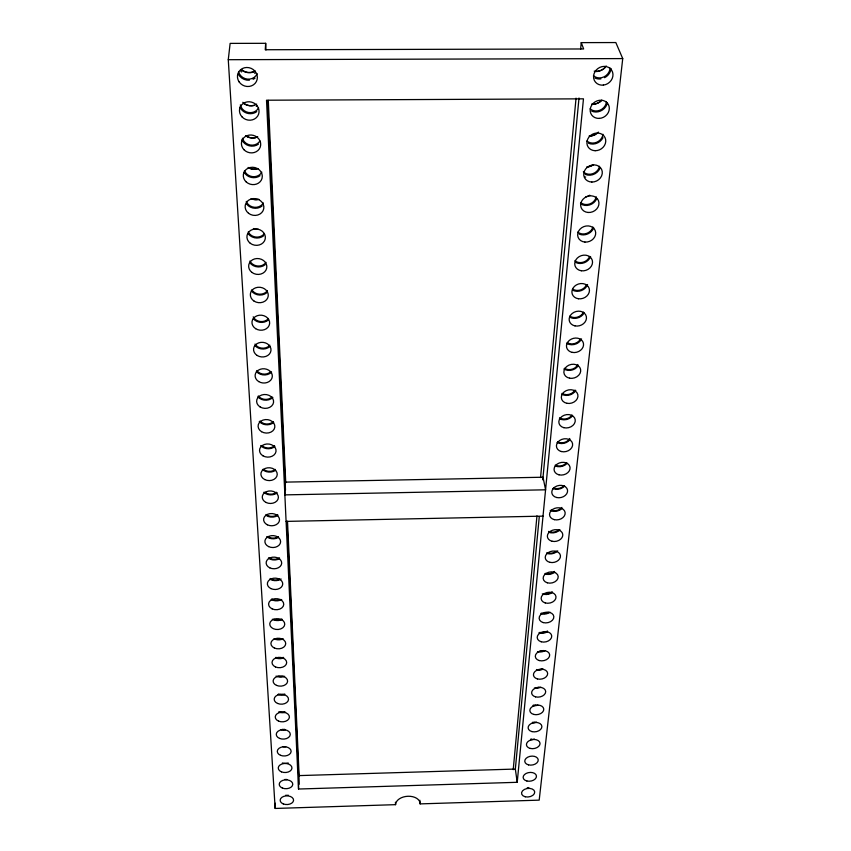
<?xml version="1.0" encoding="UTF-8"?>
<svg xmlns="http://www.w3.org/2000/svg" width="851" height="851" viewBox="0 0 851 851"><rect width="100%" height="100%" fill="white"/><g stroke="black" fill="none" stroke-linecap="round" stroke-linejoin="round"><path stroke-width="1.28" d="M298.531 789.026L266.523 100.216L583.467 98.833L517.217 782.303L298.531 789.026L298.648 775.612L515.334 769.059L539.279 516.663M580.616 49.23L581.233 42.624L615.826 42.55L622.73 58.591L539.194 800.142L420.139 803.887A12.308 7.957 -4.2 0 0 408.055 796.259A12.308 7.957 -4.2 0 0 395.566 804.663L275.171 808.45L275.298 803.206M275.171 808.45L228.27 59.698L230.132 43.39L265.672 43.316L265.257 49.741L583.648 48.964L581.233 42.624M513.217 769.676L536.96 515.866M540.545 477.539L576.042 98.142M542.768 479.847L578.999 98.003M286.096 521.397L543.023 516.131M228.27 59.698L622.73 58.591M515.334 769.059L517.217 782.303M419.862 800.248L420.139 803.887M395.428 802.238L395.566 804.663M265.672 43.316L265.969 49.954M268.278 100.397L285.745 482.751M287.51 521.248L299.148 776.155M267.597 100.588L285.51 490.048M286.968 521.759L299.052 784.314M611.103 68.612A11.116 9.978 -36.4 0 1 604.593 77.707M600.891 78.877A11.116 9.978 -36.4 0 1 595.051 78.069M606.21 65.995A11.01 9.904 -37.1 0 1 594.2 71.133M610.061 67.952A9.978 8.957 -36.4 0 1 603.859 76.93A9.978 8.957 -36.4 0 1 593.455 75.696M604.721 68.027A12.956 11.659 -37.3 0 1 595.604 71.58M607.412 102.652A10.903 9.723 -32.7 0 1 591.7 111.13M601.806 100.141A10.797 9.659 -33.4 0 1 591.615 104.077M606.433 101.939A9.776 8.733 -32.7 0 1 600.061 110.162A9.776 8.733 -32.7 0 1 590.126 108.822M601.274 100.822A12.701 11.382 -33.5 0 1 593.168 104.248M602.997 137.692A10.701 9.478 -29.5 0 1 588.456 143.234M598.434 132.107A10.595 9.425 -30.1 0 1 589.126 136M602.955 134.277A9.595 8.51 -29.5 0 1 596.689 142.266A9.595 8.51 -29.5 0 1 586.903 140.989M595.764 134.213A12.467 11.095 -30.2 0 1 589.945 136.011M599.923 168.36A10.51 9.244 -26.7 0 1 585.297 174.402M593.541 164.637A10.403 9.18 -27.2 0 1 586.711 166.977M599.498 166.296A9.435 8.297 -26.7 0 1 592.785 173.7A9.435 8.297 -26.7 0 1 583.329 171.817M592.551 165.115A12.254 10.818 -27.3 0 1 588.509 166.636M596.647 198.804A10.329 8.999 -24.3 0 1 580.488 203.708M584.839 177.051A12.074 10.552 -24.7 0 1 585.69 177.019M589.796 195.198A10.233 8.946 -24.7 0 1 585.786 196.836M596.211 196.804A9.276 8.085 -24.3 0 1 589.924 203.889A9.276 8.085 -24.3 0 1 580.712 202.581M593.7 227.77A10.159 8.776 -22.2 0 1 579.254 234.131M592.902 227.015A9.116 7.872 -22.2 0 1 586.53 233.44A9.116 7.872 -22.2 0 1 577.755 232.078M590.594 256.555A10.01 8.542 -20.5 0 1 575.755 262.491M589.637 256.374A8.978 7.67 -20.5 0 1 574.872 260.768M587.573 284.553A9.85 8.329 -18.9 0 1 572.946 290.34M586.413 284.904A8.84 7.468 -18.9 0 1 572.521 289.01M584.137 312.934A9.712 8.116 -17.6 0 1 570.213 317.455M583.499 312.147A8.712 7.276 -17.6 0 1 569.787 316.147M581.552 338.879A9.563 7.904 -16.5 0 1 567 343.559M580.403 339.155A8.584 7.095 -16.5 0 1 567.128 342.581M578.191 365.749A9.435 7.712 -15.5 0 1 563.905 368.962M577.882 364.483A8.467 6.914 -15.5 0 1 564.543 368.313M575.797 390.364A9.308 7.521 -14.6 0 1 561.894 394.311M574.946 390.098A8.35 6.744 -14.6 0 1 562.011 393.375M572.521 415.82A9.18 7.329 -13.8 0 1 559.437 418.713M572.053 415.043A8.233 6.574 -13.8 0 1 559.554 417.809M569.957 439.669A9.053 7.148 -13.1 0 1 557.043 442.509M569.755 438.478A8.127 6.414 -13.1 0 1 557.607 441.882M567.096 463.37A8.935 6.978 -12.5 0 1 555.224 465.954M566.702 462.593A8.021 6.265 -12.5 0 1 555.256 465.093M564.66 486.049A8.829 6.808 -12 0 1 552.948 488.58M563.958 485.676A7.925 6.117 -12 0 1 553.437 487.953M561.905 508.568A8.712 6.648 -11.5 0 1 550.214 510.419M561.915 507.441A7.819 5.968 -11.5 0 1 551.203 510.047M559.979 529.758A8.606 6.489 -11 0 1 548.544 532.205M558.937 529.769A7.723 5.829 -11 0 1 548.576 531.407M557.713 550.842A8.499 6.34 -10.6 0 1 546.927 553.437M556.32 551.171A7.627 5.691 -10.6 0 1 546.885 552.661M554.724 572.159A8.393 6.191 -10.2 0 1 544.853 573.978M554.49 571.436A7.542 5.563 -10.2 0 1 545.268 573.383M552.576 592.264A8.297 6.053 -9.9 0 1 542.321 593.86M551.991 591.86A7.446 5.436 -9.9 0 1 543.704 593.604M550.054 612.22A8.202 5.914 -9.6 0 1 540.842 613.645M548.672 612.316A7.361 5.308 -9.6 0 1 541.236 613.082M547.565 631.697A8.106 5.787 -9.3 0 1 538.896 632.804M547.47 630.995A7.276 5.191 -9.3 0 1 539.757 632.389M545.097 650.717A8.01 5.659 -9 0 1 537.513 651.685M543.768 650.675A7.191 5.074 -9 0 1 539.289 651.366M542.672 669.28A7.925 5.532 -8.8 0 1 536.694 670.194M542.725 668.599A7.106 4.968 -8.8 0 1 536.449 669.556M540.779 687.204A7.84 5.414 -8.6 0 1 534.343 688.023M539.023 687.257A7.031 4.861 -8.6 0 1 535.577 687.608M537.928 705.139A7.744 5.297 -8.3 0 1 533.077 705.628M535.736 705.085A6.957 4.755 -8.3 0 1 533.3 705.096M536.619 722.116A7.67 5.191 -8.2 0 1 532.386 722.861M534.917 722.073A6.882 4.659 -8.2 0 1 532.492 722.318M534.354 739.083A7.585 5.074 -8 0 1 530.662 739.636M531.726 739.083A6.808 4.553 -8 0 1 530.769 739.115M528.779 787.537A7.351 4.766 -7.5 0 1 527.248 787.845M255.034 78.143A11.095 10.403 24.4 0 1 253.087 79.281M249.375 80.217A11.095 10.403 24.4 0 1 238.312 74.165M255.374 72.846A12.967 12.18 25.6 0 1 254.577 73.239M241.578 71.952A12.967 12.18 25.6 0 1 240.833 71.399M255.002 70.835A10.989 10.329 25.6 0 1 241.429 69.484M257.183 73.654A9.957 9.34 24.4 0 1 247.492 79.122A9.957 9.34 24.4 0 1 238.525 71.803M254.704 71.601A12.935 12.159 25.9 0 1 240.993 69.761M256.747 111.651A10.903 10.127 19.4 0 1 239.939 107.141M257.066 106.056A12.733 11.861 20.3 0 1 256.279 106.439M256.704 104.099A10.797 10.052 20.3 0 1 242.78 102.29M258.587 107.875A9.786 9.084 19.4 0 1 248.63 112.523A9.786 9.084 19.4 0 1 240.333 104.875M253.906 105.556A12.701 11.84 20.6 0 1 243.62 103.514M258.417 144.159A10.712 9.85 15.7 0 1 241.865 139.809M257.725 136.756A10.616 9.776 16.4 0 1 245.758 135.628M259.906 141.043A9.616 8.84 15.7 0 1 250.407 145.021A9.616 8.84 15.7 0 1 242.407 138.234M255.587 137.713A12.488 11.52 16.6 0 1 246.205 136.213M260.034 175.731A10.542 9.574 12.9 0 1 244.046 172.157M258.023 168.679A10.446 9.51 13.4 0 1 248.141 167.456M261.821 172.168A9.467 8.595 12.9 0 1 252.811 176.657A9.467 8.595 12.9 0 1 244.46 170.594M256.374 169.104A12.286 11.201 13.6 0 1 248.747 167.902M262.151 205.963A10.382 9.308 10.7 0 1 246.62 204.091M258.917 199.336A10.276 9.255 11.2 0 1 251.13 198.645M263.363 202.932A9.318 8.35 10.7 0 1 254.481 207.293A9.318 8.35 10.7 0 1 246.258 201.41M257.97 199.442A12.105 10.903 11.3 0 1 252.875 199.155M263.661 235.77A10.223 9.053 9 0 1 248.364 233.972M258.374 229.281A10.127 8.999 9.4 0 1 253.438 228.536M264.214 233.791A9.18 8.127 9 0 1 255.779 237.035A9.18 8.127 9 0 1 248.247 231.919M265.14 264.735A10.074 8.808 7.7 0 1 249.651 262.47M266.023 262.353A9.042 7.904 7.7 0 1 257.683 266.012A9.042 7.904 7.7 0 1 249.939 261.012M266.576 292.904A9.935 8.574 6.6 0 1 251.3 290.723M267.448 290.585A8.914 7.691 6.6 0 1 259.544 294.18A8.914 7.691 6.6 0 1 251.864 289.808M268.459 319.902A9.786 8.34 5.7 0 1 253.3 318.71M268.49 318.497A8.787 7.489 5.7 0 1 260.406 321.508A8.787 7.489 5.7 0 1 253.194 316.817M269.81 346.58A9.659 8.116 4.9 0 1 254.853 345.442M269.852 345.208A8.67 7.287 4.9 0 1 255.013 344.081M271.565 372.142A9.521 7.914 4.2 0 1 256.364 371.462M270.799 371.621A8.553 7.095 4.2 0 1 256.821 370.579M272.841 397.449A9.393 7.702 3.7 0 1 257.842 396.8M272.086 396.938A8.436 6.914 3.7 0 1 258.3 395.949M273.65 422.5A9.276 7.51 3.2 0 1 259.278 421.49M273.341 421.607A8.319 6.744 3.2 0 1 260.055 421.064M274.862 446.509A9.159 7.319 2.7 0 1 260.683 445.552M274.565 445.647A8.212 6.574 2.7 0 1 261.8 445.509M275.596 470.284A9.042 7.138 2.4 0 1 262.438 469.412M275.373 469.422A8.106 6.404 2.4 0 1 263.533 469.305M277.213 492.761A8.925 6.968 2 0 1 263.767 492.272M276.543 492.272A8.01 6.244 2 0 1 264.842 492.165M277.894 515.366A8.808 6.797 1.7 0 1 265.916 515.28M277.671 514.547A7.914 6.095 1.7 0 1 266.129 514.472M278.532 537.396A8.701 6.627 1.4 0 1 266.725 536.683M278.394 536.587A7.808 5.946 1.4 0 1 267.778 536.524M279.617 558.596A8.595 6.468 1.2 0 1 268.395 558.235M279.479 557.809A7.712 5.808 1.2 0 1 268.99 557.756M281.138 578.999A8.499 6.319 1 0 1 270.044 579.254M279.702 579.031A7.627 5.67 1 0 1 270.171 578.489M281.713 599.508A8.393 6.17 0.7 0 1 271.203 599.476M280.298 599.455A7.531 5.542 0.7 0 1 271.735 598.987M282.245 619.507A8.297 6.031 0.6 0 1 272.341 619.23M273.735 619.283A7.499 5.425 0.5 0 0 273.277 628.676A7.499 5.425 0.5 0 0 284.755 624.315A7.499 5.425 0.5 0 0 273.735 619.283A7.446 5.414 0.6 0 0 281.766 618.996M283.245 638.793A8.202 5.893 0.4 0 1 273.916 638.793M281.862 638.686A7.361 5.287 0.4 0 1 275.288 638.675M283.723 657.876A8.106 5.766 0.2 0 1 275.479 657.876M283.309 657.366A7.276 5.17 0.2 0 1 275.894 657.366M284.681 676.3A8.021 5.638 0.1 0 1 276.043 676.098M283.351 676.13A7.191 5.053 0.1 0 1 277.851 676.141M284.606 694.671A7.925 5.51 -0.1 0 1 278.043 694.533M284.755 694.012A7.116 4.946 -0.1 0 1 278.405 694.022M285.532 712.298A7.84 5.393 -0.2 0 1 278.543 711.979M284.755 711.915A7.042 4.84 -0.2 0 1 279.851 711.808M285.383 729.786A7.755 5.276 -0.3 0 1 281.032 729.69M284.702 729.339A6.957 4.734 -0.3 0 1 282.245 729.35M285.745 746.731A7.67 5.159 -0.5 0 1 283.032 746.742M288.181 762.932A7.595 5.053 -0.6 0 1 282.394 762.964M286.968 779.463A7.51 4.946 -0.7 0 1 284.83 779.431M288.34 795.238A7.436 4.851 -0.8 0 1 285.702 795.26M285.149 482.123L284.862 494.878L545.576 489.804L543.023 477.23L285.149 482.123M603.391 85.089A10.074 9.01 -35.7 0 0 611.614 70.144A10.074 9.01 -35.7 0 0 594.775 72.069A10.074 9.01 -35.7 0 0 603.391 85.089M599.21 118.406A9.872 8.787 -32.1 0 0 608.295 104.375A9.872 8.787 -32.1 0 0 591.732 105.152A9.872 8.787 -32.1 0 0 599.21 118.406M595.147 150.701A9.691 8.563 -29 0 0 605.029 137.607A9.691 8.563 -29 0 0 588.818 137.288A9.691 8.563 -29 0 0 595.147 150.701M591.87 182.05A9.521 8.34 -26.3 0 0 601.583 169.328A9.521 8.34 -26.3 0 0 585.605 169.03A9.521 8.34 -26.3 0 0 591.87 182.05M588.03 212.473A9.35 8.127 -23.9 0 0 598.476 200.666A9.35 8.127 -23.9 0 0 582.903 199.368A9.35 8.127 -23.9 0 0 588.03 212.473M584.945 242.067A9.201 7.914 -21.9 0 0 595.221 230.578A9.201 7.914 -21.9 0 0 579.861 229.344A9.201 7.914 -21.9 0 0 584.945 242.067M581.318 270.767A9.063 7.702 -20.2 0 0 592.243 260.172A9.063 7.702 -20.2 0 0 577.35 258.023A9.063 7.702 -20.2 0 0 581.318 270.767M578.414 298.754A8.925 7.51 -18.7 0 0 589.169 288.436A8.925 7.51 -18.7 0 0 574.468 286.361A8.925 7.51 -18.7 0 0 578.414 298.754M574.989 325.88A8.787 7.308 -17.4 0 0 586.318 316.434A8.787 7.308 -17.4 0 0 572.127 313.53A8.787 7.308 -17.4 0 0 574.989 325.88M572.234 352.378A8.659 7.127 -16.3 0 0 583.403 343.166A8.659 7.127 -16.3 0 0 569.393 340.357A8.659 7.127 -16.3 0 0 572.234 352.378M569.564 378.184A8.542 6.946 -15.3 0 0 580.563 369.206A8.542 6.946 -15.3 0 0 566.745 366.483A8.542 6.946 -15.3 0 0 569.564 378.184M566.957 403.31A8.414 6.765 -14.5 0 0 577.808 394.556A8.414 6.765 -14.5 0 0 564.16 391.928A8.414 6.765 -14.5 0 0 566.957 403.31M563.862 427.681A8.308 6.606 -13.7 0 0 575.212 419.713A8.308 6.606 -13.7 0 0 562.085 416.362A8.308 6.606 -13.7 0 0 563.862 427.681M561.394 451.541A8.191 6.436 -13 0 0 572.585 443.775A8.191 6.436 -13 0 0 559.628 440.52A8.191 6.436 -13 0 0 561.394 451.541M558.99 474.815A8.085 6.276 -12.4 0 0 570.032 467.22A8.085 6.276 -12.4 0 0 557.224 464.072A8.085 6.276 -12.4 0 0 558.99 474.815M556.639 497.505A7.978 6.127 -11.9 0 0 567.532 490.091A7.978 6.127 -11.9 0 0 554.884 487.038A7.978 6.127 -11.9 0 0 556.639 497.505M554.352 519.653A7.882 5.978 -11.4 0 0 565.107 512.408A7.882 5.978 -11.4 0 0 552.607 509.43A7.882 5.978 -11.4 0 0 554.352 519.653M552.118 541.257A7.787 5.84 -10.9 0 0 562.734 534.173A7.787 5.84 -10.9 0 0 550.374 531.29A7.787 5.84 -10.9 0 0 552.118 541.257M549.937 562.341A7.691 5.702 -10.5 0 0 560.415 555.416A7.691 5.702 -10.5 0 0 548.204 552.618A7.691 5.702 -10.5 0 0 549.937 562.341M547.321 582.807A7.595 5.574 -10.2 0 0 558.203 576.563A7.595 5.574 -10.2 0 0 546.523 573.17A7.595 5.574 -10.2 0 0 547.321 582.807M545.236 602.923A7.499 5.446 -9.8 0 0 556.001 596.806A7.499 5.446 -9.8 0 0 544.438 593.519A7.499 5.446 -9.8 0 0 545.236 602.923M543.215 622.581A7.414 5.319 -9.5 0 0 553.841 616.592A7.414 5.319 -9.5 0 0 542.417 613.39A7.414 5.319 -9.5 0 0 543.215 622.581M541.236 641.782A7.329 5.202 -9.2 0 0 551.725 635.92A7.329 5.202 -9.2 0 0 540.428 632.804A7.329 5.202 -9.2 0 0 541.236 641.782M539.3 660.557A7.244 5.085 -9 0 0 549.672 654.813A7.244 5.085 -9 0 0 538.492 651.781A7.244 5.085 -9 0 0 539.3 660.557M537.406 678.917A7.159 4.968 -8.7 0 0 547.65 673.29A7.159 4.968 -8.7 0 0 536.598 670.333A7.159 4.968 -8.7 0 0 537.406 678.917M535.556 696.863A7.085 4.861 -8.5 0 0 545.682 691.352A7.085 4.861 -8.5 0 0 534.747 688.47A7.085 4.861 -8.5 0 0 535.556 696.863M533.737 714.425A6.999 4.755 -8.3 0 0 543.757 709.021A6.999 4.755 -8.3 0 0 532.928 706.213A6.999 4.755 -8.3 0 0 533.737 714.425M531.971 731.605A6.925 4.659 -8.1 0 0 541.874 726.318A6.925 4.659 -8.1 0 0 531.152 723.573A6.925 4.659 -8.1 0 0 531.971 731.605M530.237 748.423A6.851 4.563 -7.9 0 0 540.023 743.231A6.851 4.563 -7.9 0 0 529.418 740.561A6.851 4.563 -7.9 0 0 530.237 748.423M528.535 764.879A6.776 4.468 -7.8 0 0 538.215 759.794A6.776 4.468 -7.8 0 0 527.726 757.188A6.776 4.468 -7.8 0 0 528.535 764.879M526.875 780.995A6.702 4.372 -7.6 0 0 536.449 776.006A6.702 4.372 -7.6 0 0 526.056 773.474A6.702 4.372 -7.6 0 0 526.875 780.995M525.248 796.781A6.638 4.287 -7.5 0 0 534.715 791.887A6.638 4.287 -7.5 0 0 524.429 789.409A6.638 4.287 -7.5 0 0 525.248 796.781M239.163 81.951A10.052 9.404 23.3 0 0 256.364 81.558A10.052 9.404 23.3 0 0 246.684 67.484A10.052 9.404 23.3 0 0 239.163 81.951M242.003 116.864A9.872 9.148 18.6 0 0 258.598 114.194A9.872 9.148 18.6 0 0 247.173 101.886A9.872 9.148 18.6 0 0 242.003 116.864M243.907 149.659A9.712 8.893 15 0 0 260.257 147.053A9.712 8.893 15 0 0 249.013 135.128A9.712 8.893 15 0 0 243.907 149.659M246.226 181.954A9.552 8.638 12.4 0 0 262.044 178.348A9.552 8.638 12.4 0 0 250.141 167.509A9.552 8.638 12.4 0 0 246.226 181.954M248.513 213.271A9.404 8.404 10.3 0 0 263.736 208.74A9.404 8.404 10.3 0 0 251.247 198.974A9.404 8.404 10.3 0 0 248.513 213.271M250.247 243.269A9.265 8.17 8.7 0 0 265.246 238.854A9.265 8.17 8.7 0 0 252.938 229.376A9.265 8.17 8.7 0 0 250.247 243.269M251.917 272.416A9.127 7.946 7.4 0 0 266.714 268.108A9.127 7.946 7.4 0 0 254.598 258.917A9.127 7.946 7.4 0 0 251.917 272.416M254.066 301.105A8.989 7.723 6.3 0 0 268.235 295.999A8.989 7.723 6.3 0 0 255.608 287.819A8.989 7.723 6.3 0 0 254.066 301.105M255.64 328.667A8.861 7.521 5.5 0 0 269.618 323.678A8.861 7.521 5.5 0 0 257.172 315.732A8.861 7.521 5.5 0 0 255.64 328.667M257.183 355.473A8.744 7.319 4.7 0 0 270.969 350.601A8.744 7.319 4.7 0 0 258.693 342.879A8.744 7.319 4.7 0 0 257.183 355.473M258.672 381.556A8.616 7.127 4.1 0 0 272.288 376.802A8.616 7.127 4.1 0 0 260.183 369.302A8.616 7.127 4.1 0 0 258.672 381.556M260.129 406.959A8.51 6.946 3.5 0 0 273.565 402.31A8.51 6.946 3.5 0 0 261.629 395.024A8.51 6.946 3.5 0 0 260.129 406.959M261.555 431.702A8.393 6.765 3.1 0 0 274.809 427.159A8.393 6.765 3.1 0 0 263.033 420.075A8.393 6.765 3.1 0 0 261.555 431.702M262.938 455.806A8.287 6.595 2.6 0 0 276.022 451.37A8.287 6.595 2.6 0 0 264.406 444.477A8.287 6.595 2.6 0 0 262.938 455.806M264.767 479.57A8.18 6.425 2.3 0 0 277.245 474.496A8.18 6.425 2.3 0 0 265.214 468.444A8.18 6.425 2.3 0 0 264.767 479.57M266.076 502.473A8.074 6.265 1.9 0 0 278.394 497.516A8.074 6.265 1.9 0 0 266.523 491.623A8.074 6.265 1.9 0 0 266.076 502.473M267.352 524.801A7.967 6.117 1.6 0 0 279.522 519.95A7.967 6.117 1.6 0 0 267.799 514.227A7.967 6.117 1.6 0 0 267.352 524.801M268.586 546.587A7.872 5.968 1.4 0 0 280.617 541.853A7.872 5.968 1.4 0 0 269.044 536.268A7.872 5.968 1.4 0 0 268.586 546.587M269.81 567.851A7.776 5.819 1.1 0 0 281.692 563.213A7.776 5.819 1.1 0 0 270.256 557.777A7.776 5.819 1.1 0 0 269.81 567.851M270.99 588.615A7.68 5.68 0.9 0 0 282.734 584.063A7.68 5.68 0.9 0 0 271.448 578.776A7.68 5.68 0.9 0 0 270.99 588.615M272.15 608.88A7.595 5.553 0.7 0 0 283.755 604.423A7.595 5.553 0.7 0 0 272.607 599.274A7.595 5.553 0.7 0 0 272.15 608.88M274.384 648.015A7.414 5.297 0.3 0 0 285.723 643.739A7.414 5.297 0.3 0 0 274.841 638.846A7.414 5.297 0.3 0 0 274.384 648.015M275.458 666.918A7.329 5.18 0.2 0 0 286.681 662.727A7.329 5.18 0.2 0 0 275.915 657.951A7.329 5.18 0.2 0 0 275.458 666.918M276.511 685.385A7.244 5.063 0 0 0 287.606 681.279A7.244 5.063 0 0 0 276.969 676.619A7.244 5.063 0 0 0 276.511 685.385M277.543 703.447A7.17 4.946 -0.1 0 0 288.521 699.426A7.17 4.946 -0.1 0 0 278 694.884A7.17 4.946 -0.1 0 0 277.543 703.447M278.554 721.116A7.085 4.84 -0.3 0 0 289.404 717.17A7.085 4.84 -0.3 0 0 279.011 712.734A7.085 4.84 -0.3 0 0 278.554 721.116M279.543 738.402A7.01 4.734 -0.4 0 0 290.276 734.53A7.01 4.734 -0.4 0 0 280 730.201A7.01 4.734 -0.4 0 0 279.543 738.402M280.511 755.305A6.936 4.638 -0.5 0 0 291.127 751.507A6.936 4.638 -0.5 0 0 280.958 747.284A6.936 4.638 -0.5 0 0 280.511 755.305M281.447 771.857A6.861 4.542 -0.6 0 0 291.957 768.123A6.861 4.542 -0.6 0 0 281.904 763.996A6.861 4.542 -0.6 0 0 281.447 771.857M282.372 788.058A6.787 4.446 -0.7 0 0 292.776 784.399A6.787 4.446 -0.7 0 0 282.83 780.367A6.787 4.446 -0.7 0 0 282.372 788.058M283.287 803.918A6.712 4.351 -0.8 0 0 293.574 800.323A6.712 4.351 -0.8 0 0 283.734 796.387A6.712 4.351 -0.8 0 0 283.287 803.918"/></g></svg>
